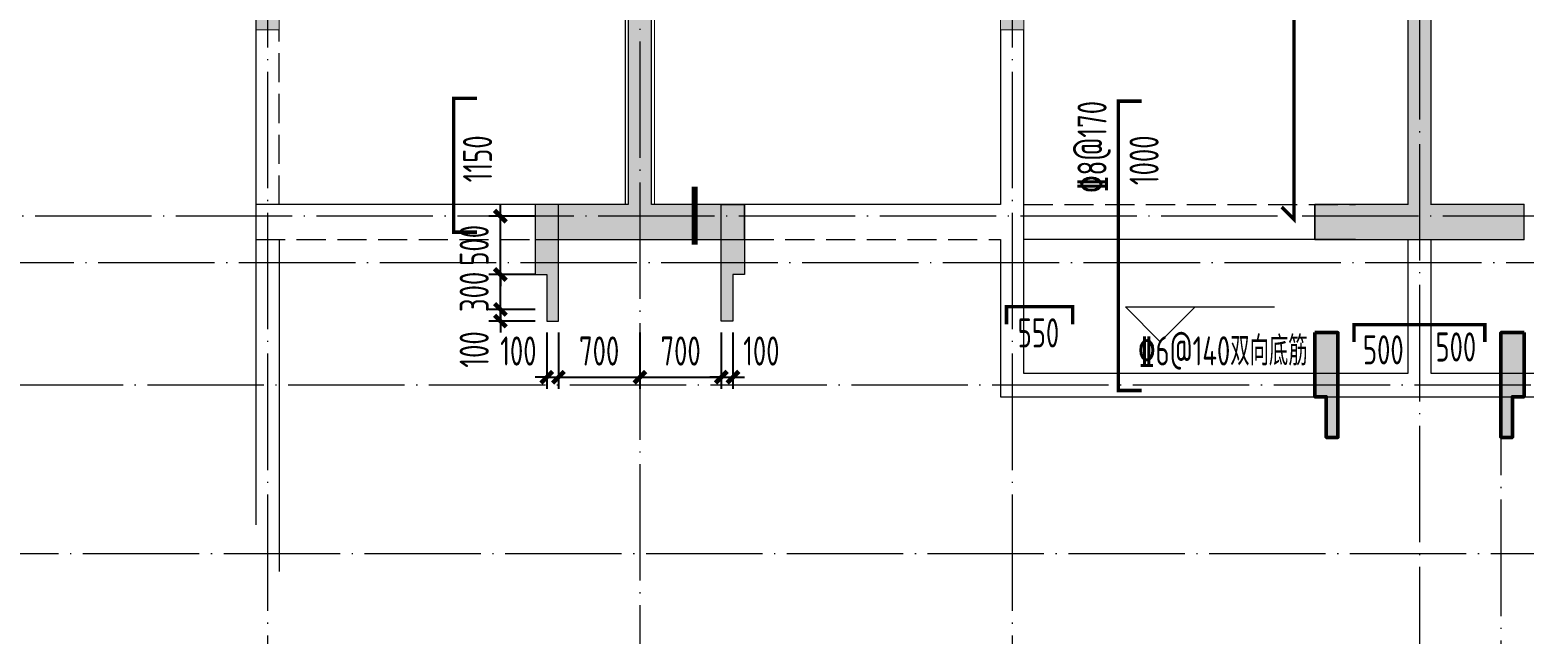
# Model space of a CAD drawing. Extents: x 5874492 to 7194610, y -939842 to -279257.
# Drawn here: x 6615752 to 6628595, y -600916 to -595727 of the extents above; entities that cross this region are included whole.
import ezdxf
from ezdxf.enums import TextEntityAlignment as Align

# ---------------------------------------------------------------- set-up
doc = ezdxf.new("R2010")
doc.units = 0
doc.header["$LTSCALE"] = 1000
doc.linetypes.add('DASH', pattern=[0.35, 0.25, -0.1])
doc.linetypes.add('DOTE', pattern=[2.4200000000000004, 2, -0.2, 0.02, -0.2])
for name, color, linetype, lineweight in [('A-墙体', 140, 'Continuous', 50), ('A-大样-填充', 8, 'Continuous', 9), ('A-轴线-塔楼', 1, 'DOTE', 9), ('A-轴线-隔墙', 41, 'DOTE', 9), ('S-墙柱-HATCH', 251, 'Continuous', 20), ('S-墙柱-WALL', 6, 'Continuous', 20), ('S-大样-HATCH', 251, 'Continuous', 20), ('S-大样-实线', 2, 'Continuous', 20), ('S-板-BEAM', 4, 'DASH', 20), ('S-板-BEAM-CON', 2, 'Continuous', 20), ('S-板-COLU', 50, 'DASH', 20), ('S-板-DIM', 3, 'Continuous', 20), ('S-板-大样索引', 3, 'Continuous', 20), ('S-板-标高', 3, 'Continuous', 20), ('S-板-楼板正筋', 107, 'Continuous', 20), ('S-板-楼板正筋文字', 107, 'Continuous', 20), ('S-板-楼板负筋', 1, 'Continuous', 20), ('S-板-楼板负筋文字', 7, 'Continuous', 20)]:
    doc.layers.add(name, color=color, linetype=linetype, lineweight=lineweight)
doc.styles.add('TSSD_REIN_T3', font='tssdeng.shx', dxfattribs={"width": 0.7, "bigfont": 'hztxt.shx'})
doc.styles.add('样式 1', font='tssdeng.shx', dxfattribs={"width": 0.7, "bigfont": 'tssdchn.shx'})
doc.dimstyles.new('_TCH_ARCH&&100', dxfattribs={"dimtxt": 250, "dimasz": 100, "dimexe": 100, "dimexo": 100, "dimgap": 100, "dimtad": 1, "dimdec": 0, "dimzin": 0, "dimdsep": 46, "dimtxsty": 'TSSD_REIN_T3', "dimblk": 'ARCHTICK', "dimcen": 0.09, "dimclrt": 7, "dimazin": 2, "dimtfac": 1, "dimtdec": 0, "dimtix": 1, "dimtmove": 2, "dimatfit": 3, "dimfxl": 0, "dimtolj": 1, "dimtzin": 0, "dimarcsym": 0})

# ---------------------------------------------------------------- blocks, each defined once
blk = doc.blocks.new('20191023.11405152')
at = {"layer": 'S-大样-HATCH'}
h = blk.add_hatch(color=256, dxfattribs=at)
h.dxf.hatch_style = 1
h.paths.add_polyline_path([(-99.99999995809048, 0), (0, 0), (-5.774199962615967e-08, -399.9999999129213), (99.99999995809048, -399.9999999129213), (99.99999995809048, 600.0007398887537), (-99.99999995809048, 600.0007398887537)])
at = {"layer": 'S-大样-实线'}
blk.add_lwpolyline([(-99.99999995809048, 0), (0, 0), (-5.774199962615967e-08, -399.9999999129213), (99.99999995809048, -399.9999999129213), (99.99999995809048, 600.0007398887537), (-99.99999995809048, 600.0007398887537)], close=True, dxfattribs=at)
blk = doc.blocks.new('_ArchTick')
at = {"color": 0, "linetype": 'ByBlock', "const_width": 0.4}
blk.add_lwpolyline([(-0.5, -0.5), (0.5, 0.5)], dxfattribs=at)
blk = doc.blocks.new('*D907')
at = {"layer": 'Defpoints', "color": 0, "transparency": 16777216}
for p in [(6620194.781736548, -598226.9659221426), (6620294.781736625, -598226.9659221424), (6620294.781736625, -598709.6015681186)]:
    blk.add_point(p, dxfattribs=at)
at = {"layer": 'S-板-DIM', "color": 0, "lineweight": -2, "transparency": 16777216}
for p, q in [((6620194.781736548, -598326.9659221426), (6620194.781736548, -598809.6015681186)), ((6620294.781736625, -598326.9659221424), (6620294.781736625, -598809.6015681186)), ((6620194.781736548, -598709.6015681186), (6620094.781736548, -598709.6015681186)), ((6620194.781736548, -598709.6015681186), (6620294.781736625, -598709.6015681186)), ((6620294.781736625, -598709.6015681186), (6620394.781736625, -598709.6015681186))]:
    blk.add_line(p, q, dxfattribs=at)
at = {"layer": 'S-板-DIM', "color": 0, "lineweight": -2, "transparency": 16777216, "xscale": 100, "yscale": 100, "zscale": 100}
blk.add_blockref('_ArchTick', (6620194.781736548, -598709.6015681186), dxfattribs=at)
at = {"layer": 'S-板-DIM', "color": 0, "lineweight": -2, "transparency": 16777216, "xscale": 100, "yscale": 100, "zscale": 100, "rotation": 180}
blk.add_blockref('_ArchTick', (6620294.781736625, -598709.6015681186), dxfattribs=at)
at = {"layer": 'S-板-DIM', "color": 7, "transparency": 16777216, "insert": (6619950.550967317, -598484.6015681194), "char_height": 250, "attachment_point": 5, "style": 'TSSD_REIN_T3'}
blk.add_mtext('\\A1;100', dxfattribs=at)
blk = doc.blocks.new('*D908')
at = {"layer": 'Defpoints', "color": 0, "transparency": 16777216}
for p in [(6620294.781736625, -598226.9659221424), (6620994.781736548, -598226.9659221404), (6620994.781736548, -598709.6015681175)]:
    blk.add_point(p, dxfattribs=at)
at = {"layer": 'S-板-DIM', "color": 0, "lineweight": -2, "transparency": 16777216}
for p, q in [((6620294.781736625, -598326.9659221424), (6620294.781736625, -598809.6015681175)), ((6620994.781736548, -598326.9659221404), (6620994.781736548, -598809.6015681175)), ((6620294.781736625, -598709.6015681175), (6620994.781736548, -598709.6015681175))]:
    blk.add_line(p, q, dxfattribs=at)
at = {"layer": 'S-板-DIM', "color": 0, "lineweight": -2, "transparency": 16777216, "xscale": 100, "yscale": 100, "zscale": 100, "rotation": 180}
blk.add_blockref('_ArchTick', (6620294.781736625, -598709.6015681175), dxfattribs=at)
at = {"layer": 'S-板-DIM', "color": 0, "lineweight": -2, "transparency": 16777216, "xscale": 100, "yscale": 100, "zscale": 100}
blk.add_blockref('_ArchTick', (6620994.781736548, -598709.6015681175), dxfattribs=at)
at = {"layer": 'S-板-DIM', "color": 7, "transparency": 16777216, "insert": (6620644.781736586, -598484.6015681175), "char_height": 250, "attachment_point": 5, "style": 'TSSD_REIN_T3'}
blk.add_mtext('\\A1;700', dxfattribs=at)
blk = doc.blocks.new('*D909')
at = {"layer": 'Defpoints', "color": 0, "transparency": 16777216}
for p in [(6620994.781736548, -598226.9659221404), (6621694.781736625, -598226.9659221384), (6621694.781736625, -598709.6015681154)]:
    blk.add_point(p, dxfattribs=at)
at = {"layer": 'S-板-DIM', "color": 0, "lineweight": -2, "transparency": 16777216}
for p, q in [((6620994.781736548, -598326.9659221404), (6620994.781736548, -598809.6015681154)), ((6621694.781736625, -598326.9659221384), (6621694.781736625, -598809.6015681154)), ((6620994.781736548, -598709.6015681154), (6621694.781736625, -598709.6015681154))]:
    blk.add_line(p, q, dxfattribs=at)
at = {"layer": 'S-板-DIM', "color": 0, "lineweight": -2, "transparency": 16777216, "xscale": 100, "yscale": 100, "zscale": 100, "rotation": 180}
blk.add_blockref('_ArchTick', (6620994.781736548, -598709.6015681154), dxfattribs=at)
at = {"layer": 'S-板-DIM', "color": 0, "lineweight": -2, "transparency": 16777216, "xscale": 100, "yscale": 100, "zscale": 100}
blk.add_blockref('_ArchTick', (6621694.781736625, -598709.6015681154), dxfattribs=at)
at = {"layer": 'S-板-DIM', "color": 7, "transparency": 16777216, "insert": (6621344.781736586, -598484.6015681154), "char_height": 250, "attachment_point": 5, "style": 'TSSD_REIN_T3'}
blk.add_mtext('\\A1;700', dxfattribs=at)
blk = doc.blocks.new('*D910')
at = {"layer": 'Defpoints', "color": 0, "transparency": 16777216}
for p in [(6621694.781736625, -598226.9659221384), (6621794.781736548, -598226.9659221382), (6621794.781736548, -598709.6015681144)]:
    blk.add_point(p, dxfattribs=at)
at = {"layer": 'S-板-DIM', "color": 0, "lineweight": -2, "transparency": 16777216}
for p, q in [((6621694.781736625, -598326.9659221384), (6621694.781736625, -598809.6015681144)), ((6621794.781736548, -598326.9659221382), (6621794.781736548, -598809.6015681144)), ((6621694.781736625, -598709.6015681144), (6621594.781736625, -598709.6015681144)), ((6621694.781736625, -598709.6015681144), (6621794.781736548, -598709.6015681144)), ((6621794.781736548, -598709.6015681144), (6621894.781736548, -598709.6015681144))]:
    blk.add_line(p, q, dxfattribs=at)
at = {"layer": 'S-板-DIM', "color": 0, "lineweight": -2, "transparency": 16777216, "xscale": 100, "yscale": 100, "zscale": 100}
blk.add_blockref('_ArchTick', (6621694.781736625, -598709.6015681144), dxfattribs=at)
at = {"layer": 'S-板-DIM', "color": 0, "lineweight": -2, "transparency": 16777216, "xscale": 100, "yscale": 100, "zscale": 100, "rotation": 180}
blk.add_blockref('_ArchTick', (6621794.781736548, -598709.6015681144), dxfattribs=at)
at = {"layer": 'S-板-DIM', "color": 7, "transparency": 16777216, "insert": (6622039.01250578, -598484.6015681135), "char_height": 250, "attachment_point": 5, "style": 'TSSD_REIN_T3'}
blk.add_mtext('\\A1;100', dxfattribs=at)
blk = doc.blocks.new('*D911')
at = {"layer": 'Defpoints', "color": 0, "transparency": 16777216}
for p in [(6619795.672309984, -598126.9659221431), (6620194.781736548, -598126.9659221431), (6620194.781736548, -598226.9659221426)]:
    blk.add_point(p, dxfattribs=at)
at = {"layer": 'S-板-DIM', "color": 0, "lineweight": -2, "transparency": 16777216}
for p, q in [((6619795.672309984, -598126.9659221431), (6619795.672309984, -598026.9659221431)), ((6620094.781736548, -598126.9659221431), (6619695.672309984, -598126.9659221431)), ((6619795.672309984, -598226.9659221426), (6619795.672309984, -598126.9659221431)), ((6620094.781736548, -598226.9659221426), (6619695.672309984, -598226.9659221426)), ((6619795.672309984, -598226.9659221426), (6619795.672309984, -598326.9659221426))]:
    blk.add_line(p, q, dxfattribs=at)
at = {"layer": 'S-板-DIM', "color": 0, "lineweight": -2, "transparency": 16777216, "xscale": 100, "yscale": 100, "zscale": 100}
for p, rotation in [((6619795.672309984, -598126.9659221431), 270), ((6619795.672309984, -598226.9659221426), 90)]:
    blk.add_blockref('_ArchTick', p, dxfattribs=dict(at, rotation=rotation))
at = {"layer": 'S-板-DIM', "color": 7, "transparency": 16777216, "insert": (6619570.672309984, -598471.1966913734), "char_height": 250, "attachment_point": 5, "rotation": 90, "style": 'TSSD_REIN_T3'}
blk.add_mtext('\\A1;100', dxfattribs=at)
blk = doc.blocks.new('*D912')
at = {"layer": 'Defpoints', "color": 0, "transparency": 16777216}
for p in [(6619795.672309984, -597826.9659221417), (6620194.781736548, -597826.9659221417), (6620194.781736548, -598126.9659221431)]:
    blk.add_point(p, dxfattribs=at)
at = {"layer": 'S-板-DIM', "color": 0, "lineweight": -2, "transparency": 16777216}
for p, q in [((6620094.781736548, -597826.9659221417), (6619695.672309984, -597826.9659221417)), ((6619795.672309984, -597826.9659221417), (6619795.672309984, -597726.9659221417)), ((6619795.672309984, -598126.9659221431), (6619795.672309984, -597826.9659221417)), ((6620094.781736548, -598126.9659221431), (6619695.672309984, -598126.9659221431)), ((6619795.672309984, -598126.9659221431), (6619795.672309984, -598226.9659221431))]:
    blk.add_line(p, q, dxfattribs=at)
at = {"layer": 'S-板-DIM', "color": 0, "lineweight": -2, "transparency": 16777216, "xscale": 100, "yscale": 100, "zscale": 100}
for p, rotation in [((6619795.672309984, -597826.9659221417), 270), ((6619795.672309984, -598126.9659221431), 90)]:
    blk.add_blockref('_ArchTick', p, dxfattribs=dict(at, rotation=rotation))
at = {"layer": 'S-板-DIM', "color": 7, "transparency": 16777216, "insert": (6619570.672309984, -597976.9659221412), "char_height": 250, "attachment_point": 5, "rotation": 90, "style": 'TSSD_REIN_T3'}
blk.add_mtext('\\A1;300', dxfattribs=at)
blk = doc.blocks.new('*D913')
at = {"layer": 'Defpoints', "color": 0, "transparency": 16777216}
for p in [(6619795.672309984, -597326.9761626031), (6620194.781736548, -597326.9761626031), (6620194.781736548, -597826.9659221417)]:
    blk.add_point(p, dxfattribs=at)
at = {"layer": 'S-板-DIM', "color": 0, "lineweight": -2, "transparency": 16777216}
for p, q in [((6619795.672309984, -597326.9761626031), (6619795.672309984, -597226.9761626031)), ((6620094.781736548, -597326.9761626031), (6619695.672309984, -597326.9761626031)), ((6619795.672309984, -597826.9659221417), (6619795.672309984, -597326.9761626031)), ((6620094.781736548, -597826.9659221417), (6619695.672309984, -597826.9659221417)), ((6619795.672309984, -597826.9659221417), (6619795.672309984, -597926.9659221417))]:
    blk.add_line(p, q, dxfattribs=at)
at = {"layer": 'S-板-DIM', "color": 0, "lineweight": -2, "transparency": 16777216, "xscale": 100, "yscale": 100, "zscale": 100}
for p, rotation in [((6619795.672309984, -597326.9761626031), 270), ((6619795.672309984, -597826.9659221417), 90)]:
    blk.add_blockref('_ArchTick', p, dxfattribs=dict(at, rotation=rotation))
at = {"layer": 'S-板-DIM', "color": 7, "transparency": 16777216, "insert": (6619570.672309984, -597576.9710423712), "char_height": 250, "attachment_point": 5, "rotation": 90, "style": 'TSSD_REIN_T3'}
blk.add_mtext('\\A1;500', dxfattribs=at)
blk = doc.blocks.new('regerh')
at = {"layer": 'S-板-BEAM'}
for p, q in [((6617894.781736532, -529354.5647839757), (6617894.781736534, -527854.5655239704)), ((6624294.78173623, -529354.7282486942), (6627144.781542704, -529354.7282486926)), ((6617694.781736532, -529654.5647839757), (6620094.781736528, -529654.5647839741)), ((6621894.781736333, -529654.7282486926), (6624094.78173634, -529654.7282486943))]:
    blk.add_line(p, q, dxfattribs=at)
at = {"layer": 'S-板-BEAM-CON'}
for p, q in [((6617694.781542509, -527854.5655239817), (6617694.780661926, -532104.5662180142)), ((6624094.781736532, -527854.5655239704), (6624094.781736535, -529354.7282486943)), ((6624294.78173674, -529654.7282486942), (6624294.781736532, -527854.5655239704)), ((6620094.781736528, -529354.5647839741), (6617694.781736532, -529354.564783976)), ((6624094.781736535, -529354.7282486943), (6621894.781736333, -529354.7282486926)), ((6617894.784048609, -529654.7282486943), (6617894.780108961, -532504.5662180142)), ((6624094.792187594, -529654.564087874), (6624094.782892648, -531004.5640878628)), ((6627144.781542704, -529654.7282486926), (6624294.78173623, -529654.7282486942)), ((6624294.782892607, -530804.5640878628), (6624294.792187579, -529654.564087874)), ((6627594.782892476, -529654.5648278594), (6627594.782892476, -530804.5640878628)), ((6627794.782892476, -530804.5640878628), (6627794.782892476, -529654.5648278594)), ((6627594.782892476, -530804.5640878628), (6624294.782892607, -530804.5640878628)), ((6631094.782892475, -530804.5640878628), (6627794.782892476, -530804.5640878628)), ((6624094.782892648, -531004.5640878628), (6627694.782892476, -531004.5640878628)), ((6627694.782892476, -531004.5640878628), (6631294.782892475, -531004.5640878628))]:
    blk.add_line(p, q, dxfattribs=at)
blk = doc.blocks.new('ZHOUWANG2')
at = {"layer": 'A-轴线-塔楼', "linetype": 'DOTE', "ltscale": 0.5}
for p, q in [((184446.0602965998, 135009.8035206748), (184446.0602966985, 108020.6245052192)), ((191146.0602966892, 126869.5259220183), (191146.0602966975, 108020.6245052534)), ((181246.0602966947, 125069.5259218521), (181246.0602966957, 108020.6245052352)), ((187646.0602965523, 125069.5179403506), (187646.0602966975, 108020.6245052355)), ((227437.4168482991, 116569.5259218569), (165262.4269482605, 116569.5259218568)), ((191846.0601870241, 115345.4060695971), (191846.0601870324, 108020.6245052534)), ((192759.3345669033, 113669.5259218569), (165262.4269482605, 113669.5259218568))]:
    blk.add_line(p, q, dxfattribs=at)
at = {"layer": 'A-轴线-隔墙', "ltscale": 0.5}
for p, q in [((201360.3734389776, 116169.5259218569), (165262.4269482605, 116169.5259218568)), ((209043.5298984842, 115119.5259218535), (165262.4269482605, 115119.5259218568))]:
    blk.add_line(p, q, dxfattribs=at)
blk = doc.blocks.new('sgfdhgfjhgkj')
at = {"layer": 'S-板-COLU', "const_width": 10}
for points in [[(6305444.526303068, -261072.1074405641), (6305444.526303068, -260772.1074405641), (6304669.526303068, -260772.1074405641), (6304669.526303068, -256372.1074405935), (6304419.526303068, -256372.1074405935), (6304419.526303068, -260772.1074405641), (6303644.526303068, -260772.1074405641), (6303644.526303068, -261072.1074405641)], [(6301444.526302873, -256972.1074405641), (6301844.526302873, -256972.1074405641), (6301844.526302873, -256772.1074405641), (6301244.526302873, -256772.1074405641), (6301244.526302873, -259272.1074405641), (6301444.526302873, -259272.1074405641)], [(6307644.526303068, -256972.1074405641), (6307244.526303068, -256972.1074405641), (6307244.526303068, -256772.1074405641), (6307844.526303068, -256772.1074405641), (6307844.526303068, -259272.1074405641), (6307644.526303068, -259272.1074405641)], [(6312144.526303068, -261072.1074405641), (6312144.526303068, -260772.1074405641), (6311344.526303068, -260772.1074405641), (6311344.526303068, -257022.0922192151), (6311144.526303068, -257022.0922192151), (6311144.526303068, -260772.1074405641), (6310344.526303068, -260772.1074405641), (6310344.526303068, -261072.1074405641)]]:
    blk.add_lwpolyline(points, close=True, dxfattribs=at)
blk = doc.blocks.new('sgfhgfjhgfj')
at = {"layer": 'S-墙柱-HATCH', "ltscale": 0.2}
h = blk.add_hatch(color=256, dxfattribs=at)
h.paths.add_polyline_path([(6336110.436162136, -190068.5557384125), (6336110.436162136, -195438.5557384125), (6335910.436162136, -195438.5557384125), (6335910.436162136, -194668.5557384125), (6333210.436162136, -194668.5557384125), (6333210.436162136, -194468.5557383534), (6333310.436157629, -194468.5557384125), (6335910.436162136, -194468.5557384125), (6335910.436162136, -189418.5557384125), (6336510.436162136, -189418.5557384125), (6336510.436162136, -190068.5557384125)])
h.paths.add_polyline_path([(6312710.435244238, -204868.5557384125), (6312710.435244238, -204568.5557384125), (6311910.435244238, -204568.5557384125), (6311910.435244238, -200168.5557384421), (6311710.435244238, -200168.5557384421), (6311710.435244238, -204568.5557384125), (6310910.435244238, -204568.5557384125), (6310910.435244238, -204868.5557384125)])
h.paths.add_polyline_path([(6311910.435244238, -198968.5557384125), (6311710.435244238, -198968.5557384125), (6311710.435244238, -196468.5557384125), (6311310.435244238, -196468.5557384125), (6311310.435244238, -196268.5557384125), (6312310.435244238, -196268.5557384125), (6312310.435244238, -196468.5557384125), (6311910.435244238, -196468.5557384125)])
h.paths.add_polyline_path([(6325110.435244238, -198968.5557384125), (6325310.435244238, -198968.5557384125), (6325310.435244238, -196468.5557384125), (6325710.435244238, -196468.5557384125), (6325710.435244238, -196268.5557384125), (6324710.435244238, -196268.5557384125), (6324710.435244238, -196468.5557384125), (6325110.435244238, -196468.5557384125)])
h.paths.add_polyline_path([(6324310.435244238, -204868.5557384125), (6324310.435244238, -204568.5557384125), (6325110.435244238, -204568.5557384125), (6325110.435244238, -200168.5557384125), (6325310.435244238, -200168.5557384125), (6325310.435244238, -204568.5557384125), (6326110.435244238, -204568.5557384125), (6326110.435244238, -204868.5557384125)])
h.paths.add_polyline_path([(6331360.435244238, -204868.5557384125), (6331360.435244238, -204568.5557384125), (6331810.435244238, -204568.5557384125), (6331810.435244238, -200818.5557384125), (6332010.435244238, -200818.5557384125), (6332010.435244238, -204568.5557384125), (6332810.435244238, -204568.5557384125), (6332810.435244238, -204868.5557384125)])
h.paths.add_polyline_path([(6332010.435244238, -197168.5557384125), (6331810.435244238, -197168.5557384125), (6331810.435244238, -194668.5557384125), (6331660.435244238, -194668.5557384125), (6331660.435244238, -194468.5557384125), (6332010.435244238, -194468.5557384125)])
h.paths.add_polyline_path([(6336310.435244238, -204568.5557384125), (6336110.435244238, -204568.5557384125), (6336110.435244238, -201018.5557384125), (6335910.435244238, -201018.5557384125), (6335910.435244238, -205168.5557384125), (6336310.435244238, -205168.5557384125)])
h.paths.add_polyline_path([(6336610.435244238, -197168.5557384125), (6336110.435244238, -197168.5557384125), (6336110.435244238, -199968.5557384125), (6335910.435244238, -199968.5557384125), (6335910.435244238, -196918.5557384125), (6336610.435244238, -196918.5557384125)])
h.paths.add_polyline_path([(6319410.435244238, -204868.5557384125), (6319410.435244238, -204568.5557384125), (6318610.435244238, -204568.5557384125), (6318610.435244238, -200818.5557384125), (6318410.435244238, -200818.5557384125), (6318410.435244238, -204568.5557384125), (6317610.435244238, -204568.5557384125), (6317610.435244238, -204868.5557384125)])
h.paths.add_polyline_path([(6318410.435244238, -197168.5557384125), (6318610.435244238, -197168.5557384125), (6318610.435244238, -194668.5557384125), (6318960.435244238, -194668.5557384125), (6318960.435244238, -194468.5557384125), (6318060.435244238, -194468.5557384125), (6318060.435244238, -194668.5557384125), (6318410.435244238, -194668.5557384125)])
h.paths.add_polyline_path([(6307910.434375218, -194468.5549984176), (6307910.435412274, -194668.5549984153), (6309510.435244237, -194668.5549498044), (6309510.435244236, -195108.5548461163), (6309710.435244236, -195108.5548461163), (6309710.435259212, -194468.5550422913)])
h.paths.add_polyline_path([(6314110.435244238, -194668.5557384125), (6315860.435244238, -194668.5557384125), (6315860.435244238, -194468.5557384125), (6313910.435244238, -194468.5557384125), (6313910.435244238, -195108.5557384125), (6314110.435244238, -195108.5557384125)])
h.paths.add_polyline_path([(6322910.435244238, -194668.5557384125), (6321160.435244238, -194668.5557384125), (6321160.435244238, -194468.5557384125), (6323110.435244238, -194468.5557384125), (6323110.435244238, -195108.5557384125), (6322910.435244238, -195108.5557384125)])
h.paths.add_polyline_path([(6329135.435762767, -194468.5549984176), (6329135.434725711, -194668.5549984153), (6327510.435244239, -194668.5549498044), (6327510.43524424, -195108.5548461163), (6327310.43524424, -195108.5548461163), (6327310.435229264, -194468.5550422913)])
h.paths.add_polyline_path([(6321360.435244043, -193168.5557384125), (6321360.435244043, -192068.5557384125), (6319760.435244043, -192068.5557384125), (6319760.435244043, -189768.5557384125), (6317260.435244043, -189768.5557384125), (6317260.435244043, -192068.5557384125), (6315660.435244043, -192068.5557384125), (6315660.435244043, -193168.5557384125), (6315860.435244043, -193168.5557384125), (6315860.435244043, -192268.5557384125), (6317960.435244043, -192268.5557384125), (6317960.435244043, -192068.5557384125), (6317460.435244043, -192068.5557384125), (6317460.435244043, -189968.5557384125), (6319560.435244043, -189968.5557384125), (6319560.435244043, -192068.5557384125), (6319060.435244043, -192068.5557384125), (6319060.435244043, -192268.5557384125), (6321160.435244043, -192268.5557384125), (6321160.435244043, -193168.5557384125)])
h.paths.add_polyline_path([(6307910.43526053, -191918.5557384125), (6307910.435244238, -193118.5557384125), (6308110.435244238, -193118.5557384125), (6308110.43526053, -189418.5557384125), (6305610.43526053, -189418.5557384125), (6305610.43526053, -190118.5557384125), (6305810.43526053, -190118.5557384125), (6305810.43526053, -189618.5557384125), (6307910.43526053, -189618.5557384125), (6307910.43526053, -191718.5557384125), (6305810.43526053, -191718.5557384125), (6305810.43526053, -191218.5557384125), (6305610.43526053, -191218.5557384125), (6305610.43526053, -191918.5557384125)])
h.paths.add_polyline_path([(6300910.435244232, -190068.554337326), (6300910.435244232, -195438.554337326), (6301110.435244232, -195438.554337326), (6301110.435244232, -194668.554337326), (6303810.435244232, -194668.554337326), (6303810.435244232, -194468.5543372668), (6303710.43524874, -194468.554337326), (6301110.435244232, -194468.554337326), (6301110.435244232, -189418.554337326), (6300510.435244232, -189418.554337326), (6300510.435244232, -190068.554337326)])
h.paths.add_polyline_path([(6313910.435244238, -196468.5557384125), (6314910.435244238, -196468.5557384125), (6314910.435244238, -198968.5557384125), (6315110.435244238, -198968.5557384125), (6315110.435244238, -196268.5557384125), (6313910.435244238, -196268.5557384125)])
h.paths.add_polyline_path([(6300410.435244238, -197168.5557384125), (6300910.435244238, -197168.5557384125), (6300910.435244238, -199968.5557384125), (6301110.435244238, -199968.5557384125), (6301110.435244238, -196918.5557384125), (6300410.435244238, -196918.5557384125)])
h.paths.add_polyline_path([(6295310.435244238, -204568.5557384125), (6295060.435244238, -204568.5557384125), (6295060.435244238, -197168.5557384125), (6295900.435244238, -197168.5557384125), (6295900.435244238, -196918.5557384125), (6294810.435244238, -196918.5557384125), (6294810.435244238, -205168.5557384125), (6295310.435244238, -205168.5557384125)])
h.paths.add_polyline_path([(6305660.435244238, -204868.5557384125), (6305660.435244238, -204568.5557384125), (6305210.435244238, -204568.5557384125), (6305210.435244238, -200818.5557384125), (6305010.435244238, -200818.5557384125), (6305010.435244238, -204568.5557384125), (6304210.435244238, -204568.5557384125), (6304210.435244238, -204868.5557384125)])
h.paths.add_polyline_path([(6315110.435244238, -203068.5557384125), (6315110.435244238, -200568.5557384125), (6314510.435244238, -200568.5557384125), (6314510.435244238, -200768.5557384125), (6314910.435244238, -200768.5557384125), (6314910.435244238, -203068.5557384125)])
h.paths.add_polyline_path([(6308710.435244238, -200768.5557384125), (6309110.435244238, -200768.5557384125), (6309110.435244238, -200568.5557384125), (6308510.435244238, -200568.5557384125), (6308510.435244238, -203068.5557384125), (6308710.435244238, -203068.5557384125)])
h.paths.add_polyline_path([(6308710.435244238, -196468.5557384125), (6309710.435244238, -196468.5557384125), (6309710.435244238, -196268.5557384125), (6308510.435244238, -196268.5557384125), (6308510.435244238, -198968.5557384125), (6308710.435244238, -198968.5557384125)])
h.paths.add_polyline_path([(6305010.435244238, -197168.5557384125), (6305210.435244238, -197168.5557384125), (6305210.435244238, -194668.5557384125), (6305360.435244238, -194668.5557384125), (6305360.435244238, -194468.5557384125), (6305010.435244238, -194468.5557384125)])
h.paths.add_polyline_path([(6328110.435244238, -192218.5557384125), (6330810.435244238, -192218.5557384125), (6330810.435244238, -191568.5557384125), (6330610.435244238, -191568.5557384125), (6330610.435244238, -192018.5557384125), (6328110.435244238, -192018.5557384125), (6328110.435244238, -190018.5557384125), (6330610.435244238, -190018.5557384125), (6330610.435244238, -190468.5557384125), (6330810.435244238, -190468.5557384125), (6330810.435244238, -189418.5557384125), (6330310.435244238, -189418.5557384125), (6330310.435244238, -189818.5557384125), (6327910.435244238, -189818.5557384125), (6327910.435244238, -193118.5557384125), (6328110.435244238, -193118.5557384125)])
h.paths.add_polyline_path([(6323110.435244238, -196468.5557384125), (6322110.435244238, -196468.5557384125), (6322110.435244238, -198968.5557384125), (6321910.435244238, -198968.5557384125), (6321910.435244238, -196268.5557384125), (6323110.435244238, -196268.5557384125)])
h.paths.add_polyline_path([(6341710.435244238, -204568.5557384125), (6341960.435244238, -204568.5557384125), (6341960.435244238, -197168.5557384125), (6341120.435244238, -197168.5557384125), (6341120.435244238, -196918.5557384125), (6342210.435244238, -196918.5557384125), (6342210.435244238, -205168.5557384125), (6341710.435244238, -205168.5557384125)])
h.paths.add_polyline_path([(6321910.435244238, -203068.5557384125), (6321910.435244238, -200568.5557384125), (6322510.435244238, -200568.5557384125), (6322510.435244238, -200768.5557384125), (6322110.435244238, -200768.5557384125), (6322110.435244238, -203068.5557384125)])
h.paths.add_polyline_path([(6328310.435244238, -200768.5557384125), (6327910.435244238, -200768.5557384125), (6327910.435244238, -200568.5557384125), (6328510.435244238, -200568.5557384125), (6328510.435244238, -203068.5557384125), (6328310.435244238, -203068.5557384125)])
h.paths.add_polyline_path([(6328310.435244238, -196468.5557384125), (6327310.435244238, -196468.5557384125), (6327310.435244238, -196268.5557384125), (6328510.435244238, -196268.5557384125), (6328510.435244238, -198968.5557384125), (6328310.435244238, -198968.5557384125)])
h.paths.add_polyline_path([(6300710.435244238, -204568.5557384125), (6300910.435244238, -204568.5557384125), (6300910.435244238, -201018.5557384125), (6301110.435244238, -201018.5557384125), (6301110.435244238, -205168.5557384125), (6300710.435244238, -205168.5557384125)])
at = {"layer": 'S-墙柱-WALL'}
for points in [[(6312710.435244238, -204868.5557384125), (6312710.435244238, -204568.5557384125), (6311910.435244238, -204568.5557384125), (6311910.435244238, -200168.5557384421), (6311710.435244238, -200168.5557384421), (6311710.435244238, -204568.5557384125), (6310910.435244238, -204568.5557384125), (6310910.435244238, -204868.5557384125)], [(6319410.435244238, -204868.5557384125), (6319410.435244238, -204568.5557384125), (6318610.435244238, -204568.5557384125), (6318610.435244238, -200818.5557384125), (6318410.435244238, -200818.5557384125), (6318410.435244238, -204568.5557384125), (6317610.435244238, -204568.5557384125), (6317610.435244238, -204868.5557384125)]]:
    blk.add_lwpolyline(points, close=True, dxfattribs=at)
blk = doc.blocks.new('sgjhgfjhgkjddd')
at = {"layer": 'S-墙柱-HATCH'}
for name, p in [('sgfdhgfjhgkj', (0, 0)), ('sgfhgfjhgfj', (-7265.908940976486, -56203.55170215154))]:
    blk.add_blockref(name, p, dxfattribs=at)

msp = doc.modelspace()

# ---------------------------------------------------------------- hatches: boundary and pattern name
at = {"layer": 'A-大样-填充', "ltscale": 0.5}
h = msp.add_hatch(color=256, dxfattribs=at)
h.dxf.hatch_style = 1
h.paths.add_polyline_path([(6626794.781736292, -598326.9659217646), (6626994.781736289, -598326.9659217735), (6626994.781736265, -599226.9659217376), (6626894.78173626, -599226.9659217376), (6626894.781736275, -598876.9659217427), (6626794.781736276, -598876.9659217469)])
h = msp.add_hatch(color=256, dxfattribs=at)
h.dxf.hatch_style = 1
h.paths.add_polyline_path([(6628594.781735612, -598326.9659217646), (6628394.781735615, -598326.9659217735), (6628394.781735639, -599226.9659217376), (6628494.781735644, -599226.9659217376), (6628494.781735629, -598876.9659217427), (6628594.781735628, -598876.9659217469)])

# ---------------------------------------------------------------- linework, layer by layer
at = {"layer": 'A-墙体'}
for points in [[(6626794.781736292, -598326.9659217646), (6626994.781736289, -598326.9659217735), (6626994.781736265, -599226.9659217376), (6626894.78173626, -599226.9659217376), (6626894.781736275, -598876.9659217427), (6626794.781736276, -598876.9659217469), (6626794.781736277, -598326.9659217646)], [(6628594.781735612, -598326.9659217646), (6628394.781735615, -598326.9659217735), (6628394.781735639, -599226.9659217376), (6628494.781735644, -599226.9659217376), (6628494.781735629, -598876.9659217427), (6628594.781735628, -598876.9659217469), (6628594.781735627, -598326.9659217646)]]:
    msp.add_lwpolyline(points, dxfattribs=at)
at = {"layer": 'S-板-大样索引', "const_width": 50}
msp.add_lwpolyline([(6621466.23831343, -597072.0795433745), (6621466.23831343, -597572.0795433745)], dxfattribs=at)
at = {"layer": 'S-板-标高'}
for p, q in [((6625467.659487458, -598405.6472703132), (6625167.659487458, -598105.6472703132)), ((6625167.659487458, -598105.6472703132), (6626448.659487458, -598105.6472703132)), ((6625467.659487458, -598405.6472703132), (6625767.659487458, -598105.6472703132))]:
    msp.add_line(p, q, dxfattribs=at)
at = {"layer": 'S-板-楼板正筋', "const_width": 30}
msp.add_lwpolyline([(6626510.63353102, -597248.0833882724), (6626616.699546771, -597354.1494068766), (6626616.699546771, -587204.150146867), (6626510.633528167, -587310.216162619)], dxfattribs=at)
at = {"layer": 'S-板-楼板负筋', "const_width": 30}
for points in [[(6619594.783277323, -597464.1494336659), (6619394.783277323, -597464.1494068711), (6619394.783431394, -596314.1494068711), (6619594.783431394, -596314.1494336659)], [(6625307.204445943, -598823.9897964138), (6625107.204445943, -598823.989769619), (6625107.204593315, -596339.1595093701), (6625307.204593315, -596339.159536165)], [(6624145.281736129, -598254.1493313604), (6624145.281736129, -598104.1493313604), (6624715.281736129, -598104.1493313604), (6624715.281736129, -598254.1493313604)], [(6627132.546632772, -598408.3755996244), (6627132.546632772, -598258.3755996244), (6628257.017058863, -598258.3755996244), (6628257.017058863, -598408.3755996244)]]:
    msp.add_lwpolyline(points, dxfattribs=at)

# ---------------------------------------------------------------- block references
msp.add_blockref('ZHOUWANG2', (6436548.721439443, -713896.4918440137))
at = {"layer": 'S-墙柱-HATCH'}
msp.add_blockref('sgjhgfjhgkjddd', (316450.2537394362, -336454.8557602323), dxfattribs=at)
at = {"layer": 'S-大样-实线'}
msp.add_blockref('20191023.11405152', (6620194.781736596, -597826.9659221417), dxfattribs=at)
msp.add_blockref('20191023.11405152', (6620194.781736596, -597826.9659221417), dxfattribs=at)
at = {"layer": 'S-大样-实线', "xscale": -1}
msp.add_blockref('20191023.11405152', (6621794.783572047, -597826.9659221417), dxfattribs=at)
msp.add_blockref('20191023.11405152', (6621794.783572047, -597826.9659221417), dxfattribs=at)
at = {"layer": 'S-板-BEAM'}
msp.add_blockref('regerh', (0.0001938240602612495, -67872.4003981644), dxfattribs=at)

# ---------------------------------------------------------------- texts
at = {"layer": 'S-板-楼板正筋文字', "style": '样式 1', "width": 0.699999988079071}
msp.add_text('\x846@140双向底筋', height=250, dxfattribs=at).set_placement((6625276.659487458, -598608.6472703132))
at = {"layer": 'S-板-楼板负筋文字', "style": '样式 1', "width": 0.699999988079071}
msp.add_text('\x848@170', height=250, rotation=89.99999232384728, dxfattribs=at).set_placement((6625006.204537393, -597126.1575107754))
for s, p in [('1150', (6619474.783361727, -596834.1494068711)), ('1000', (6625203.358371477, -596846.6595115345))]:
    msp.add_text(s, height=250, rotation=90, dxfattribs=at).set_placement(p, align=Align.TOP_CENTER)
msp.add_text('550', height=250, dxfattribs=at).set_placement((6624420.281736129, -598204.1493313604), align=Align.TOP_CENTER)
at = {"layer": 'S-板-楼板负筋文字', "linetype": 'Continuous', "style": '样式 1', "width": 0.699999988079071}
for p in [(6627384.572982181, -598349.5294457782), (6628007.981095611, -598324.816269986)]:
    msp.add_text('500', height=250, dxfattribs=at).set_placement(p, align=Align.TOP_CENTER)

# ---------------------------------------------------------------- dimensions: what is measured, and where the dimension line sits
at = {"layer": 'S-板-DIM'}
for p1, p2, distance, picture, middle in [((6620194.781736548, -597826.9659221417), (6620194.781736548, -597326.9761626031), 399.10942656360567, '*D913', (6619570.672309984, -597576.9710423712)), ((6620194.781736548, -598126.9659221431), (6620194.781736548, -597826.9659221417), 399.10942656360567, '*D912', (6619570.672309984, -597976.9659221412)), ((6620294.781736625, -598226.9659221424), (6620994.781736548, -598226.9659221404), -482.635645977105, '*D908', (6620644.781736586, -598484.6015681175)), ((6620994.781736548, -598226.9659221404), (6621694.781736625, -598226.9659221384), -482.6356459769886, '*D909', (6621344.781736586, -598484.6015681154))]:
    dim = msp.add_aligned_dim(p1=p1, p2=p2, distance=distance, dimstyle='_TCH_ARCH&&100', dxfattribs=at)
    dim.commit()
    dim.dimension.update_dxf_attribs({"geometry": picture, "text_midpoint": middle})
for base, p1, p2, angle, picture, middle in [((6619795.672309984, -598126.9659221431), (6620194.781736548, -598226.9659221426), (6620194.781736548, -598126.9659221431), 90, '*D911', (6619570.672309984, -598471.1966913734)), ((6620294.781736625, -598709.6015681186), (6620194.781736548, -598226.9659221426), (6620294.781736625, -598226.9659221424), 1.3340213212369198e-10, '*D907', (6619950.550967317, -598484.6015681194)), ((6621794.781736548, -598709.6015681144), (6621694.781736625, -598226.9659221384), (6621794.781736548, -598226.9659221382), 1.3340213232993108e-10, '*D910', (6622039.01250578, -598484.6015681135))]:
    dim = msp.add_linear_dim(base=base, p1=p1, p2=p2, angle=angle, dimstyle='_TCH_ARCH&&100', dxfattribs=at)
    dim.commit()
    dim.dimension.update_dxf_attribs({"geometry": picture, "text_midpoint": middle, "dimtype": 129})

doc.saveas('drawing.dxf')
